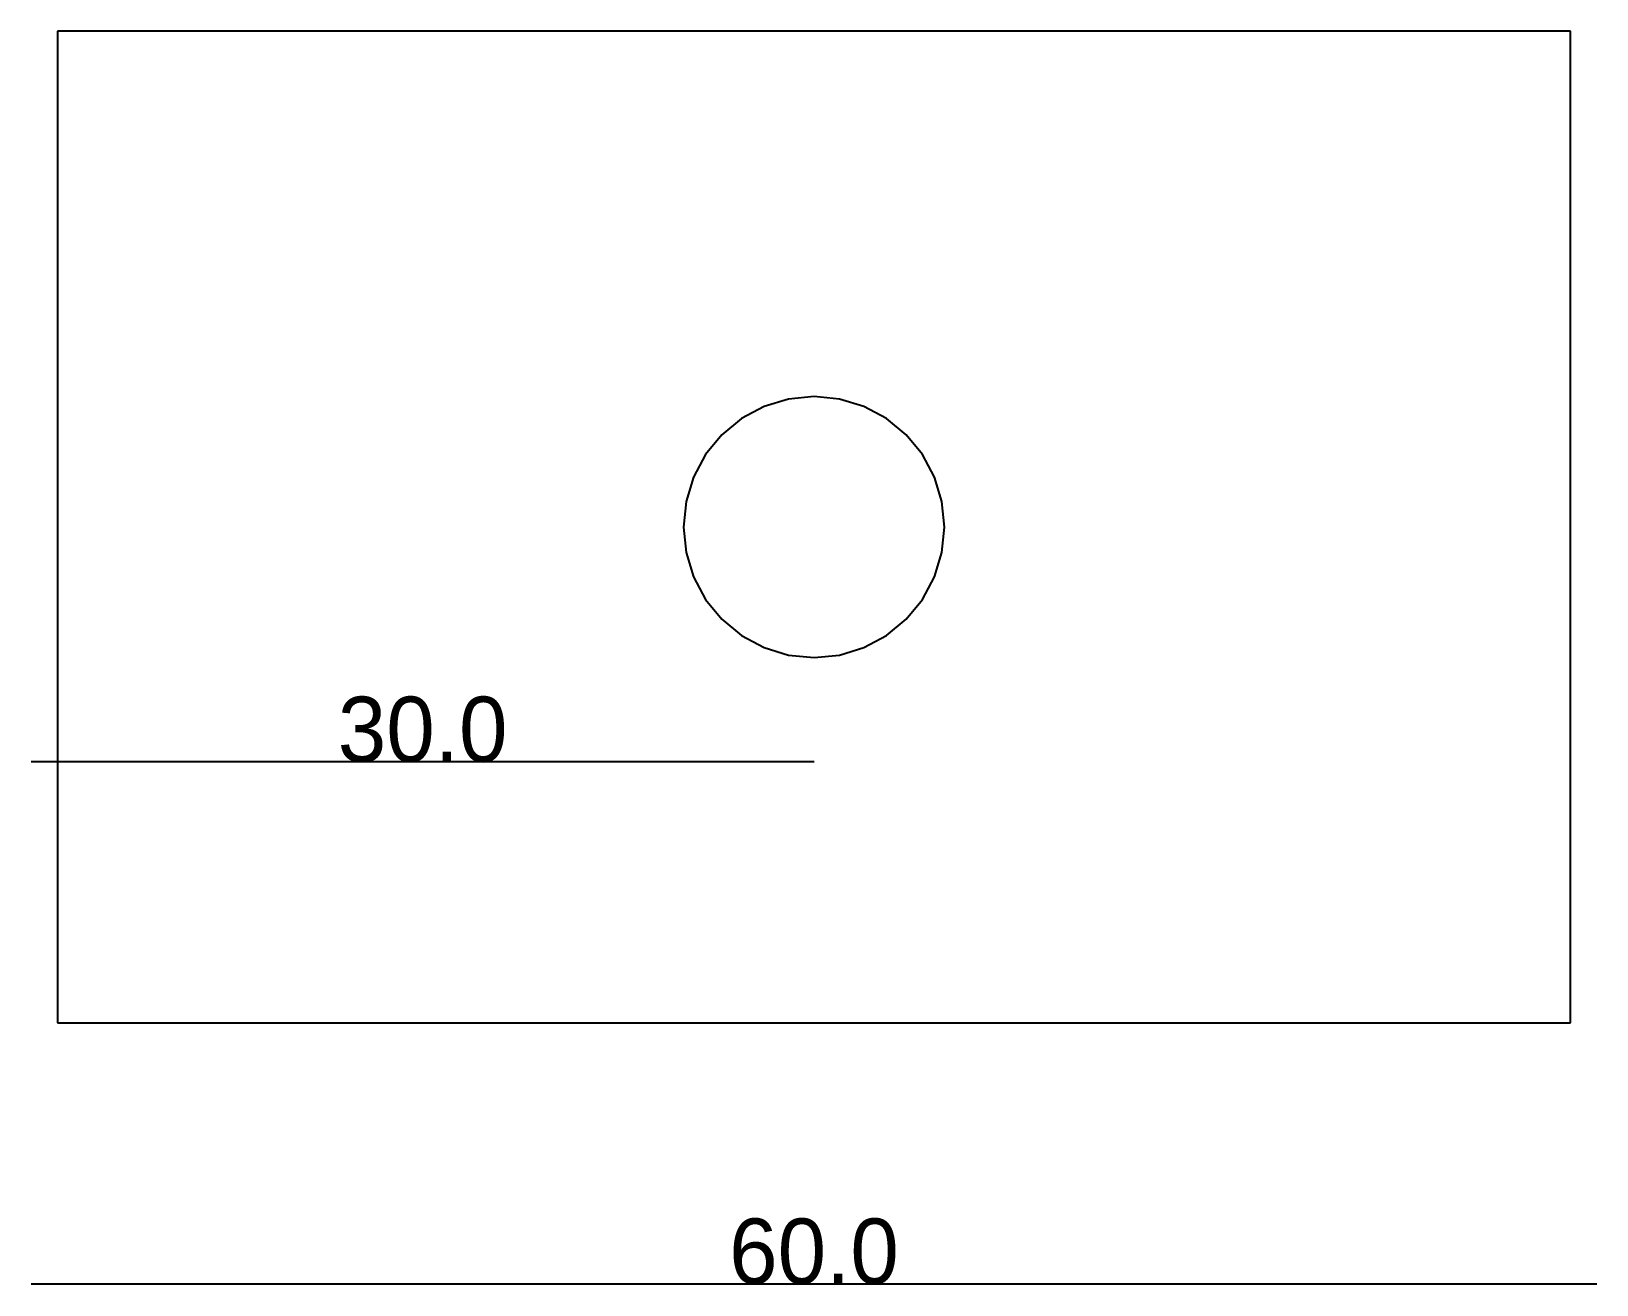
# Model space of a CAD drawing. Header units: millimetres. Extents: x -30 to 30, y -29 to 19.
import ezdxf
from ezdxf.enums import TextEntityAlignment as Align

# ---------------------------------------------------------------- set-up
doc = ezdxf.new("R2010")
doc.units = ezdxf.units.MM

msp = doc.modelspace()

# ---------------------------------------------------------------- linework, layer by layer
for p, q in [((-29, 19), (-29, -19)), ((29, 19), (-29, 19)), ((29, -19), (29, 19)), ((-0.975452, 4.903927), (-1.913417, 4.619398)), ((0, 5), (-0.975452, 4.903927)), ((0.975452, 4.903927), (0, 5)), ((1.913417, 4.619398), (0.975452, 4.903927)), ((-1.913417, 4.619398), (-2.777851, 4.157348)), ((2.777851, 4.157348), (1.913417, 4.619398)), ((-2.777851, 4.157348), (-3.535534, 3.535534)), ((3.535534, 3.535534), (2.777851, 4.157348)), ((-3.535534, 3.535534), (-4.157348, 2.777851)), ((4.157348, 2.777851), (3.535534, 3.535534)), ((-4.157348, 2.777851), (-4.619398, 1.913417)), ((4.619398, 1.913417), (4.157348, 2.777851)), ((-4.619398, 1.913417), (-4.903927, 0.975452)), ((4.903926, 0.975452), (4.619398, 1.913417)), ((-4.903927, 0.975452), (-5, 0)), ((5, 0), (4.903926, 0.975452)), ((-5, 0), (-4.903927, -0.975452)), ((4.903926, -0.975452), (5, 0)), ((-4.903927, -0.975452), (-4.619398, -1.913417)), ((4.619398, -1.913417), (4.903926, -0.975452)), ((-4.619398, -1.913417), (-4.157348, -2.777851)), ((4.157348, -2.777851), (4.619398, -1.913417)), ((-4.157348, -2.777851), (-3.535534, -3.535534)), ((3.535534, -3.535534), (4.157348, -2.777851)), ((-3.535534, -3.535534), (-2.777851, -4.157348)), ((2.777851, -4.157348), (3.535534, -3.535534)), ((-2.777851, -4.157348), (-1.913417, -4.619398)), ((1.913417, -4.619398), (2.777851, -4.157348)), ((-1.913417, -4.619398), (-0.975452, -4.903926)), ((0.975452, -4.903926), (1.913417, -4.619398)), ((-0.975452, -4.903926), (0, -5)), ((0, -5), (0.975452, -4.903926)), ((-29, -19), (29, -19))]:
    msp.add_line(p, q)
at = {"layer": 'DIMENSIONS'}
for p, q in [((0, -9), (-30, -9)), ((-30, -29), (30, -29))]:
    msp.add_line(p, q, dxfattribs=at)

# ---------------------------------------------------------------- texts
for s, p in [('30.0', (-15, -9)), ('60.0', (0, -29))]:
    msp.add_text(s, height=2.5, dxfattribs=at).set_placement(p, align=Align.CENTER)

doc.saveas('drawing.dxf')
